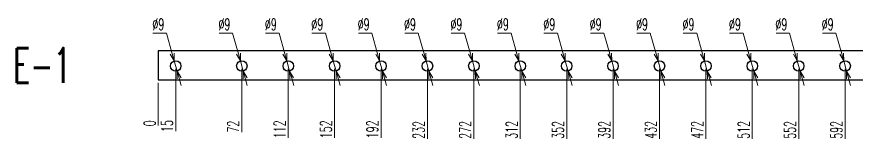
# Model space of a CAD drawing. Header units: millimetres. Extents: x 173893 to 258446, y -176540 to -123824.
# Drawn here: x 193558 to 194281, y -130687 to -130571 of the extents above; entities that cross this region are included whole.
import ezdxf
from ezdxf.enums import TextEntityAlignment as Align

# ---------------------------------------------------------------- set-up
doc = ezdxf.new("R2010")
doc.units = ezdxf.units.MM
doc.header["$LTSCALE"] = 3
doc.layers.add('@.DM. NÉT CHÍNH', color=7, linetype='Continuous')
doc.styles.add('Ann_w01', font='romans.shx', dxfattribs={"width": 0.6, "bigfont": 'chineset.shx'})
doc.dimstyles.new('Dim 01_SC05', dxfattribs={"dimscale": 5, "dimtxt": 2, "dimasz": 1.3, "dimexe": 0.5, "dimexo": 0.5, "dimgap": 0.5, "dimtad": 1, "dimtoh": 1, "dimdec": 1, "dimzin": 12, "dimdsep": 46, "dimtxsty": 'Ann_w01', "dimblk": 'OPEN30', "dimcen": 1.5, "dimclrd": 6, "dimclre": 6, "dimclrt": 3, "dimadec": 1, "dimazin": 3, "dimtm": 1e-09, "dimtfac": 1, "dimtdec": 1, "dimtmove": 0, "dimatfit": 3, "dimldrblk": 'OPEN30', "dimfxl": 1, "dimtolj": 1, "dimlwd": 20, "dimlwe": 20, "dimarcsym": 0})

# ---------------------------------------------------------------- blocks, each defined once
blk = doc.blocks.new('*D3972')
at = {"layer": '@.DM. NÉT CHÍNH', "color": 6, "linetype": 'Continuous', "lineweight": 20, "transparency": 16777216}
blk.add_line((193679.84, -130628.38), (193679.84, -130665.3), dxfattribs=at)
at = {"layer": 'Defpoints', "color": 0, "linetype": 'Continuous', "transparency": 16777216}
for p in [(193679.84, -130613.38), (193679.84, -130625.88), (193679.84, -130658.8)]:
    blk.add_point(p, dxfattribs=at)
at = {"layer": '@.DM. NÉT CHÍNH', "color": 3, "linetype": 'Continuous', "transparency": 16777216, "insert": (193672.34, -130663.3), "char_height": 10, "attachment_point": 5, "rotation": 90, "style": 'Ann_w01'}
blk.add_mtext('\\A1;0', dxfattribs=at)
blk = doc.blocks.new('_Open30')
at = {"color": 0, "linetype": 'ByBlock', "lineweight": -2}
for p, q in [((-1, 0.27), (0, 0)), ((0, 0), (-1, -0.27)), ((0, 0), (-1, 0))]:
    blk.add_line(p, q, dxfattribs=at)
blk = doc.blocks.new('*D3973')
at = {"layer": '@.DM. NÉT CHÍNH', "color": 6, "linetype": 'Continuous', "lineweight": 20, "transparency": 16777216}
blk.add_line((193694.84, -130616.38), (193694.84, -130670.16), dxfattribs=at)
at = {"layer": 'Defpoints', "color": 0, "linetype": 'Continuous', "transparency": 16777216}
for p in [(193679.84, -130613.38), (193694.84, -130613.88), (193694.84, -130658.8)]:
    blk.add_point(p, dxfattribs=at)
at = {"layer": '@.DM. NÉT CHÍNH', "color": 3, "linetype": 'Continuous', "transparency": 16777216, "insert": (193687.34, -130665.73), "char_height": 10, "attachment_point": 5, "rotation": 90, "style": 'Ann_w01'}
blk.add_mtext('\\A1;15', dxfattribs=at)
blk = doc.blocks.new('*D3974')
at = {"layer": '@.DM. NÉT CHÍNH', "color": 6, "linetype": 'Continuous', "lineweight": 20, "transparency": 16777216}
blk.add_line((193751.84, -130616.38), (193751.84, -130671.01), dxfattribs=at)
at = {"layer": 'Defpoints', "color": 0, "linetype": 'Continuous', "transparency": 16777216}
for p in [(193679.84, -130613.38), (193751.84, -130613.88), (193751.84, -130658.8)]:
    blk.add_point(p, dxfattribs=at)
at = {"layer": '@.DM. NÉT CHÍNH', "color": 3, "linetype": 'Continuous', "transparency": 16777216, "insert": (193744.34, -130666.16), "char_height": 10, "attachment_point": 5, "rotation": 90, "style": 'Ann_w01'}
blk.add_mtext('\\A1;72', dxfattribs=at)
blk = doc.blocks.new('*D3975')
at = {"layer": '@.DM. NÉT CHÍNH', "color": 6, "linetype": 'Continuous', "lineweight": 20, "transparency": 16777216}
blk.add_line((193791.84, -130616.38), (193791.84, -130675.87), dxfattribs=at)
at = {"layer": 'Defpoints', "color": 0, "linetype": 'Continuous', "transparency": 16777216}
for p in [(193679.84, -130613.38), (193791.84, -130613.88), (193791.84, -130658.8)]:
    blk.add_point(p, dxfattribs=at)
at = {"layer": '@.DM. NÉT CHÍNH', "color": 3, "linetype": 'Continuous', "transparency": 16777216, "insert": (193784.34, -130668.58), "char_height": 10, "attachment_point": 5, "rotation": 90, "style": 'Ann_w01'}
blk.add_mtext('\\A1;112', dxfattribs=at)
blk = doc.blocks.new('*D3976')
at = {"layer": '@.DM. NÉT CHÍNH', "color": 6, "linetype": 'Continuous', "lineweight": 20, "transparency": 16777216}
blk.add_line((193831.84, -130616.38), (193831.84, -130675.87), dxfattribs=at)
at = {"layer": 'Defpoints', "color": 0, "linetype": 'Continuous', "transparency": 16777216}
for p in [(193679.84, -130613.38), (193831.84, -130613.88), (193831.84, -130658.8)]:
    blk.add_point(p, dxfattribs=at)
at = {"layer": '@.DM. NÉT CHÍNH', "color": 3, "linetype": 'Continuous', "transparency": 16777216, "insert": (193824.34, -130668.58), "char_height": 10, "attachment_point": 5, "rotation": 90, "style": 'Ann_w01'}
blk.add_mtext('\\A1;152', dxfattribs=at)
blk = doc.blocks.new('*D3977')
at = {"layer": '@.DM. NÉT CHÍNH', "color": 6, "linetype": 'Continuous', "lineweight": 20, "transparency": 16777216}
blk.add_line((193871.84, -130616.38), (193871.84, -130675.87), dxfattribs=at)
at = {"layer": 'Defpoints', "color": 0, "linetype": 'Continuous', "transparency": 16777216}
for p in [(193679.84, -130613.38), (193871.84, -130613.88), (193871.84, -130658.8)]:
    blk.add_point(p, dxfattribs=at)
at = {"layer": '@.DM. NÉT CHÍNH', "color": 3, "linetype": 'Continuous', "transparency": 16777216, "insert": (193864.34, -130668.58), "char_height": 10, "attachment_point": 5, "rotation": 90, "style": 'Ann_w01'}
blk.add_mtext('\\A1;192', dxfattribs=at)
blk = doc.blocks.new('*D3978')
at = {"layer": '@.DM. NÉT CHÍNH', "color": 6, "linetype": 'Continuous', "lineweight": 20, "transparency": 16777216}
blk.add_line((193911.84, -130616.38), (193911.84, -130676.73), dxfattribs=at)
at = {"layer": 'Defpoints', "color": 0, "linetype": 'Continuous', "transparency": 16777216}
for p in [(193679.84, -130613.38), (193911.84, -130613.88), (193911.84, -130658.8)]:
    blk.add_point(p, dxfattribs=at)
at = {"layer": '@.DM. NÉT CHÍNH', "color": 3, "linetype": 'Continuous', "transparency": 16777216, "insert": (193904.34, -130669.01), "char_height": 10, "attachment_point": 5, "rotation": 90, "style": 'Ann_w01'}
blk.add_mtext('\\A1;232', dxfattribs=at)
blk = doc.blocks.new('*D3979')
at = {"layer": '@.DM. NÉT CHÍNH', "color": 6, "linetype": 'Continuous', "lineweight": 20, "transparency": 16777216}
blk.add_line((193951.84, -130616.38), (193951.84, -130676.73), dxfattribs=at)
at = {"layer": 'Defpoints', "color": 0, "linetype": 'Continuous', "transparency": 16777216}
for p in [(193679.84, -130613.38), (193951.84, -130613.88), (193951.84, -130658.8)]:
    blk.add_point(p, dxfattribs=at)
at = {"layer": '@.DM. NÉT CHÍNH', "color": 3, "linetype": 'Continuous', "transparency": 16777216, "insert": (193944.34, -130669.01), "char_height": 10, "attachment_point": 5, "rotation": 90, "style": 'Ann_w01'}
blk.add_mtext('\\A1;272', dxfattribs=at)
blk = doc.blocks.new('*D3980')
at = {"layer": '@.DM. NÉT CHÍNH', "color": 6, "linetype": 'Continuous', "lineweight": 20, "transparency": 16777216}
blk.add_line((193991.84, -130616.38), (193991.84, -130676.73), dxfattribs=at)
at = {"layer": 'Defpoints', "color": 0, "linetype": 'Continuous', "transparency": 16777216}
for p in [(193679.84, -130613.38), (193991.84, -130613.88), (193991.84, -130658.8)]:
    blk.add_point(p, dxfattribs=at)
at = {"layer": '@.DM. NÉT CHÍNH', "color": 3, "linetype": 'Continuous', "transparency": 16777216, "insert": (193984.34, -130669.01), "char_height": 10, "attachment_point": 5, "rotation": 90, "style": 'Ann_w01'}
blk.add_mtext('\\A1;312', dxfattribs=at)
blk = doc.blocks.new('*D3981')
at = {"layer": '@.DM. NÉT CHÍNH', "color": 6, "linetype": 'Continuous', "lineweight": 20, "transparency": 16777216}
blk.add_line((194031.84, -130616.38), (194031.84, -130676.73), dxfattribs=at)
at = {"layer": 'Defpoints', "color": 0, "linetype": 'Continuous', "transparency": 16777216}
for p in [(193679.84, -130613.38), (194031.84, -130613.88), (194031.84, -130658.8)]:
    blk.add_point(p, dxfattribs=at)
at = {"layer": '@.DM. NÉT CHÍNH', "color": 3, "linetype": 'Continuous', "transparency": 16777216, "insert": (194024.34, -130669.01), "char_height": 10, "attachment_point": 5, "rotation": 90, "style": 'Ann_w01'}
blk.add_mtext('\\A1;352', dxfattribs=at)
blk = doc.blocks.new('*D3982')
at = {"layer": '@.DM. NÉT CHÍNH', "color": 6, "linetype": 'Continuous', "lineweight": 20, "transparency": 16777216}
blk.add_line((194071.84, -130616.38), (194071.84, -130676.73), dxfattribs=at)
at = {"layer": 'Defpoints', "color": 0, "linetype": 'Continuous', "transparency": 16777216}
for p in [(193679.84, -130613.38), (194071.84, -130613.88), (194071.84, -130658.8)]:
    blk.add_point(p, dxfattribs=at)
at = {"layer": '@.DM. NÉT CHÍNH', "color": 3, "linetype": 'Continuous', "transparency": 16777216, "insert": (194064.34, -130669.01), "char_height": 10, "attachment_point": 5, "rotation": 90, "style": 'Ann_w01'}
blk.add_mtext('\\A1;392', dxfattribs=at)
blk = doc.blocks.new('*D3983')
at = {"layer": '@.DM. NÉT CHÍNH', "color": 6, "linetype": 'Continuous', "lineweight": 20, "transparency": 16777216}
blk.add_line((194111.84, -130616.38), (194111.84, -130676.73), dxfattribs=at)
at = {"layer": 'Defpoints', "color": 0, "linetype": 'Continuous', "transparency": 16777216}
for p in [(193679.84, -130613.38), (194111.84, -130613.88), (194111.84, -130658.8)]:
    blk.add_point(p, dxfattribs=at)
at = {"layer": '@.DM. NÉT CHÍNH', "color": 3, "linetype": 'Continuous', "transparency": 16777216, "insert": (194104.34, -130669.01), "char_height": 10, "attachment_point": 5, "rotation": 90, "style": 'Ann_w01'}
blk.add_mtext('\\A1;432', dxfattribs=at)
blk = doc.blocks.new('*D3984')
at = {"layer": '@.DM. NÉT CHÍNH', "color": 6, "linetype": 'Continuous', "lineweight": 20, "transparency": 16777216}
blk.add_line((194151.84, -130616.38), (194151.84, -130676.73), dxfattribs=at)
at = {"layer": 'Defpoints', "color": 0, "linetype": 'Continuous', "transparency": 16777216}
for p in [(193679.84, -130613.38), (194151.84, -130613.88), (194151.84, -130658.8)]:
    blk.add_point(p, dxfattribs=at)
at = {"layer": '@.DM. NÉT CHÍNH', "color": 3, "linetype": 'Continuous', "transparency": 16777216, "insert": (194144.34, -130669.01), "char_height": 10, "attachment_point": 5, "rotation": 90, "style": 'Ann_w01'}
blk.add_mtext('\\A1;472', dxfattribs=at)
blk = doc.blocks.new('*D3985')
at = {"layer": '@.DM. NÉT CHÍNH', "color": 6, "linetype": 'Continuous', "lineweight": 20, "transparency": 16777216}
blk.add_line((194191.84, -130616.38), (194191.84, -130676.73), dxfattribs=at)
at = {"layer": 'Defpoints', "color": 0, "linetype": 'Continuous', "transparency": 16777216}
for p in [(193679.84, -130613.38), (194191.84, -130613.88), (194191.84, -130658.8)]:
    blk.add_point(p, dxfattribs=at)
at = {"layer": '@.DM. NÉT CHÍNH', "color": 3, "linetype": 'Continuous', "transparency": 16777216, "insert": (194184.34, -130669.01), "char_height": 10, "attachment_point": 5, "rotation": 90, "style": 'Ann_w01'}
blk.add_mtext('\\A1;512', dxfattribs=at)
blk = doc.blocks.new('*D3986')
at = {"layer": '@.DM. NÉT CHÍNH', "color": 6, "linetype": 'Continuous', "lineweight": 20, "transparency": 16777216}
blk.add_line((194231.84, -130616.38), (194231.84, -130676.73), dxfattribs=at)
at = {"layer": 'Defpoints', "color": 0, "linetype": 'Continuous', "transparency": 16777216}
for p in [(193679.84, -130613.38), (194231.84, -130613.88), (194231.84, -130658.8)]:
    blk.add_point(p, dxfattribs=at)
at = {"layer": '@.DM. NÉT CHÍNH', "color": 3, "linetype": 'Continuous', "transparency": 16777216, "insert": (194224.34, -130669.01), "char_height": 10, "attachment_point": 5, "rotation": 90, "style": 'Ann_w01'}
blk.add_mtext('\\A1;552', dxfattribs=at)
blk = doc.blocks.new('*D3987')
at = {"layer": '@.DM. NÉT CHÍNH', "color": 6, "linetype": 'Continuous', "lineweight": 20, "transparency": 16777216}
blk.add_line((194271.84, -130616.38), (194271.84, -130676.73), dxfattribs=at)
at = {"layer": 'Defpoints', "color": 0, "linetype": 'Continuous', "transparency": 16777216}
for p in [(193679.84, -130613.38), (194271.84, -130613.88), (194271.84, -130658.8)]:
    blk.add_point(p, dxfattribs=at)
at = {"layer": '@.DM. NÉT CHÍNH', "color": 3, "linetype": 'Continuous', "transparency": 16777216, "insert": (194264.34, -130669.01), "char_height": 10, "attachment_point": 5, "rotation": 90, "style": 'Ann_w01'}
blk.add_mtext('\\A1;592', dxfattribs=at)
blk = doc.blocks.new('*D3988')
at = {"layer": '@.DM. NÉT CHÍNH', "color": 6, "linetype": 'Continuous', "lineweight": 20, "transparency": 16777216}
blk.add_line((194311.84, -130616.38), (194311.84, -130676.44), dxfattribs=at)
at = {"layer": 'Defpoints', "color": 0, "linetype": 'Continuous', "transparency": 16777216}
for p in [(193679.84, -130613.38), (194311.84, -130613.88), (194311.84, -130658.8)]:
    blk.add_point(p, dxfattribs=at)
at = {"layer": '@.DM. NÉT CHÍNH', "color": 3, "linetype": 'Continuous', "transparency": 16777216, "insert": (194304.34, -130668.87), "char_height": 10, "attachment_point": 5, "rotation": 90, "style": 'Ann_w01'}
blk.add_mtext('\\A1;632', dxfattribs=at)
blk = doc.blocks.new('*D3989')
at = {"layer": '@.DM. NÉT CHÍNH', "color": 6, "linetype": 'Continuous', "lineweight": 20, "transparency": 16777216}
blk.add_line((194351.84, -130616.38), (194351.84, -130676.44), dxfattribs=at)
at = {"layer": 'Defpoints', "color": 0, "linetype": 'Continuous', "transparency": 16777216}
for p in [(193679.84, -130613.38), (194351.84, -130613.88), (194351.84, -130658.8)]:
    blk.add_point(p, dxfattribs=at)
at = {"layer": '@.DM. NÉT CHÍNH', "color": 3, "linetype": 'Continuous', "transparency": 16777216, "insert": (194344.34, -130668.87), "char_height": 10, "attachment_point": 5, "rotation": 90, "style": 'Ann_w01'}
blk.add_mtext('\\A1;672', dxfattribs=at)
blk = doc.blocks.new('*D3990')
at = {"layer": '@.DM. NÉT CHÍNH', "color": 6, "linetype": 'Continuous', "lineweight": 20, "transparency": 16777216}
blk.add_line((194391.84, -130616.38), (194391.84, -130676.73), dxfattribs=at)
at = {"layer": 'Defpoints', "color": 0, "linetype": 'Continuous', "transparency": 16777216}
for p in [(193679.84, -130613.38), (194391.84, -130613.88), (194391.84, -130658.8)]:
    blk.add_point(p, dxfattribs=at)
at = {"layer": '@.DM. NÉT CHÍNH', "color": 3, "linetype": 'Continuous', "transparency": 16777216, "insert": (194384.34, -130669.01), "char_height": 10, "attachment_point": 5, "rotation": 90, "style": 'Ann_w01'}
blk.add_mtext('\\A1;712', dxfattribs=at)
blk = doc.blocks.new('*D3991')
at = {"layer": '@.DM. NÉT CHÍNH', "color": 6, "linetype": 'Continuous', "lineweight": 20, "transparency": 16777216}
blk.add_line((194431.84, -130616.38), (194431.84, -130676.73), dxfattribs=at)
at = {"layer": 'Defpoints', "color": 0, "linetype": 'Continuous', "transparency": 16777216}
for p in [(193679.84, -130613.38), (194431.84, -130613.88), (194431.84, -130658.8)]:
    blk.add_point(p, dxfattribs=at)
at = {"layer": '@.DM. NÉT CHÍNH', "color": 3, "linetype": 'Continuous', "transparency": 16777216, "insert": (194424.34, -130669.01), "char_height": 10, "attachment_point": 5, "rotation": 90, "style": 'Ann_w01'}
blk.add_mtext('\\A1;752', dxfattribs=at)
blk = doc.blocks.new('*D3992')
at = {"layer": '@.DM. NÉT CHÍNH', "color": 6, "linetype": 'Continuous', "lineweight": 20, "transparency": 16777216}
blk.add_line((194471.84, -130616.38), (194471.84, -130676.73), dxfattribs=at)
at = {"layer": 'Defpoints', "color": 0, "linetype": 'Continuous', "transparency": 16777216}
for p in [(193679.84, -130613.38), (194471.84, -130613.88), (194471.84, -130658.8)]:
    blk.add_point(p, dxfattribs=at)
at = {"layer": '@.DM. NÉT CHÍNH', "color": 3, "linetype": 'Continuous', "transparency": 16777216, "insert": (194464.34, -130669.01), "char_height": 10, "attachment_point": 5, "rotation": 90, "style": 'Ann_w01'}
blk.add_mtext('\\A1;792', dxfattribs=at)
blk = doc.blocks.new('*D3993')
at = {"layer": '@.DM. NÉT CHÍNH', "color": 6, "linetype": 'Continuous', "lineweight": 20, "transparency": 16777216}
blk.add_line((194511.84, -130616.38), (194511.84, -130676.73), dxfattribs=at)
at = {"layer": 'Defpoints', "color": 0, "linetype": 'Continuous', "transparency": 16777216}
for p in [(193679.84, -130613.38), (194511.84, -130613.88), (194511.84, -130658.8)]:
    blk.add_point(p, dxfattribs=at)
at = {"layer": '@.DM. NÉT CHÍNH', "color": 3, "linetype": 'Continuous', "transparency": 16777216, "insert": (194504.34, -130669.01), "char_height": 10, "attachment_point": 5, "rotation": 90, "style": 'Ann_w01'}
blk.add_mtext('\\A1;832', dxfattribs=at)
blk = doc.blocks.new('*D3994')
at = {"layer": '@.DM. NÉT CHÍNH', "color": 6, "linetype": 'Continuous', "lineweight": 20, "transparency": 16777216}
blk.add_line((194568.84, -130616.38), (194568.84, -130676.44), dxfattribs=at)
at = {"layer": 'Defpoints', "color": 0, "linetype": 'Continuous', "transparency": 16777216}
for p in [(193679.84, -130613.38), (194568.84, -130613.88), (194568.84, -130658.8)]:
    blk.add_point(p, dxfattribs=at)
at = {"layer": '@.DM. NÉT CHÍNH', "color": 3, "linetype": 'Continuous', "transparency": 16777216, "insert": (194561.34, -130668.87), "char_height": 10, "attachment_point": 5, "rotation": 90, "style": 'Ann_w01'}
blk.add_mtext('\\A1;889', dxfattribs=at)
blk = doc.blocks.new('*D3995')
at = {"layer": '@.DM. NÉT CHÍNH', "color": 6, "linetype": 'Continuous', "lineweight": 20, "transparency": 16777216}
for p, q in [((194669.84, -130616.38), (194669.84, -130632.8)), ((194669.84, -130632.8), (194662.11, -130645.8)), ((194662.11, -130645.8), (194662.11, -130676.73))]:
    blk.add_line(p, q, dxfattribs=at)
at = {"layer": 'Defpoints', "color": 0, "linetype": 'Continuous', "transparency": 16777216}
for p in [(193679.84, -130613.38), (194669.84, -130613.88), (194662.11, -130658.8)]:
    blk.add_point(p, dxfattribs=at)
at = {"layer": '@.DM. NÉT CHÍNH', "color": 3, "linetype": 'Continuous', "transparency": 16777216, "insert": (194654.61, -130669.01), "char_height": 10, "attachment_point": 5, "rotation": 90, "style": 'Ann_w01'}
blk.add_mtext('\\A1;990', dxfattribs=at)
blk = doc.blocks.new('*D3996')
at = {"layer": '@.DM. NÉT CHÍNH', "color": 6, "linetype": 'Continuous', "lineweight": 20, "transparency": 16777216}
blk.add_line((194679.84, -130628.38), (194679.84, -130681.58), dxfattribs=at)
at = {"layer": 'Defpoints', "color": 0, "linetype": 'Continuous', "transparency": 16777216}
for p in [(193679.84, -130613.38), (194679.84, -130625.88), (194679.84, -130658.8)]:
    blk.add_point(p, dxfattribs=at)
at = {"layer": '@.DM. NÉT CHÍNH', "color": 3, "linetype": 'Continuous', "transparency": 16777216, "insert": (194672.34, -130671.44), "char_height": 10, "attachment_point": 5, "rotation": 90, "style": 'Ann_w01'}
blk.add_mtext('\\A1;1000', dxfattribs=at)
blk = doc.blocks.new('*D4003')
at = {"layer": '@.DM. NÉT CHÍNH', "color": 6, "linetype": 'Continuous', "lineweight": 20, "transparency": 16777216}
for p, q in [((194252.25, -130585.47), (194263.89, -130585.47)), ((194263.89, -130585.47), (194268.88, -130603.28)), ((194273.05, -130618.21), (194270.63, -130609.54)), ((194274.81, -130624.47), (194276.56, -130630.73))]:
    blk.add_line(p, q, dxfattribs=at)
at = {"layer": 'Defpoints', "color": 0, "linetype": 'Continuous', "transparency": 16777216}
for p in [(194270.63, -130609.54), (194273.05, -130618.21)]:
    blk.add_point(p, dxfattribs=at)
at = {"layer": '@.DM. NÉT CHÍNH', "color": 6, "linetype": 'Continuous', "lineweight": 20, "transparency": 16777216, "xscale": 6.5, "yscale": 6.5, "zscale": 6.5}
for p, rotation in [((194270.63, -130609.54), 285.6355058534303), ((194273.05, -130618.21), 105.6355058534303)]:
    blk.add_blockref('_Open30', p, dxfattribs=dict(at, rotation=rotation))
at = {"layer": '@.DM. NÉT CHÍNH', "color": 3, "linetype": 'Continuous', "transparency": 16777216, "insert": (194256.82, -130577.97), "char_height": 10, "attachment_point": 5, "style": 'Ann_w01'}
blk.add_mtext('\\A1;∅9', dxfattribs=at)
blk = doc.blocks.new('*D4004')
at = {"layer": '@.DM. NÉT CHÍNH', "color": 6, "linetype": 'Continuous', "lineweight": 20, "transparency": 16777216}
for p, q in [((194212.25, -130585.47), (194223.89, -130585.47)), ((194223.89, -130585.47), (194228.88, -130603.28)), ((194233.05, -130618.21), (194230.63, -130609.54)), ((194234.81, -130624.47), (194236.56, -130630.73))]:
    blk.add_line(p, q, dxfattribs=at)
at = {"layer": 'Defpoints', "color": 0, "linetype": 'Continuous', "transparency": 16777216}
for p in [(194230.63, -130609.54), (194233.05, -130618.21)]:
    blk.add_point(p, dxfattribs=at)
at = {"layer": '@.DM. NÉT CHÍNH', "color": 6, "linetype": 'Continuous', "lineweight": 20, "transparency": 16777216, "xscale": 6.5, "yscale": 6.5, "zscale": 6.5}
for p, rotation in [((194230.63, -130609.54), 285.635505854904), ((194233.05, -130618.21), 105.635505854904)]:
    blk.add_blockref('_Open30', p, dxfattribs=dict(at, rotation=rotation))
at = {"layer": '@.DM. NÉT CHÍNH', "color": 3, "linetype": 'Continuous', "transparency": 16777216, "insert": (194216.82, -130577.97), "char_height": 10, "attachment_point": 5, "style": 'Ann_w01'}
blk.add_mtext('\\A1;∅9', dxfattribs=at)
blk = doc.blocks.new('*D4005')
at = {"layer": '@.DM. NÉT CHÍNH', "color": 6, "linetype": 'Continuous', "lineweight": 20, "transparency": 16777216}
for p, q in [((194172.25, -130585.47), (194183.89, -130585.47)), ((194183.89, -130585.47), (194188.88, -130603.28)), ((194193.05, -130618.21), (194190.63, -130609.54)), ((194194.81, -130624.47), (194196.56, -130630.73))]:
    blk.add_line(p, q, dxfattribs=at)
at = {"layer": 'Defpoints', "color": 0, "linetype": 'Continuous', "transparency": 16777216}
for p in [(194190.63, -130609.54), (194193.05, -130618.21)]:
    blk.add_point(p, dxfattribs=at)
at = {"layer": '@.DM. NÉT CHÍNH', "color": 6, "linetype": 'Continuous', "lineweight": 20, "transparency": 16777216, "xscale": 6.5, "yscale": 6.5, "zscale": 6.5}
for p, rotation in [((194190.63, -130609.54), 285.635505853862), ((194193.05, -130618.21), 105.635505853862)]:
    blk.add_blockref('_Open30', p, dxfattribs=dict(at, rotation=rotation))
at = {"layer": '@.DM. NÉT CHÍNH', "color": 3, "linetype": 'Continuous', "transparency": 16777216, "insert": (194176.82, -130577.97), "char_height": 10, "attachment_point": 5, "style": 'Ann_w01'}
blk.add_mtext('\\A1;∅9', dxfattribs=at)
blk = doc.blocks.new('*D4006')
at = {"layer": '@.DM. NÉT CHÍNH', "color": 6, "linetype": 'Continuous', "lineweight": 20, "transparency": 16777216}
for p, q in [((194132.25, -130585.47), (194143.89, -130585.47)), ((194143.89, -130585.47), (194148.88, -130603.28)), ((194153.05, -130618.21), (194150.63, -130609.54)), ((194154.81, -130624.47), (194156.56, -130630.73))]:
    blk.add_line(p, q, dxfattribs=at)
at = {"layer": 'Defpoints', "color": 0, "linetype": 'Continuous', "transparency": 16777216}
for p in [(194150.63, -130609.54), (194153.05, -130618.21)]:
    blk.add_point(p, dxfattribs=at)
at = {"layer": '@.DM. NÉT CHÍNH', "color": 6, "linetype": 'Continuous', "lineweight": 20, "transparency": 16777216, "xscale": 6.5, "yscale": 6.5, "zscale": 6.5}
for p, rotation in [((194150.63, -130609.54), 285.6355058536373), ((194153.05, -130618.21), 105.6355058536373)]:
    blk.add_blockref('_Open30', p, dxfattribs=dict(at, rotation=rotation))
at = {"layer": '@.DM. NÉT CHÍNH', "color": 3, "linetype": 'Continuous', "transparency": 16777216, "insert": (194136.82, -130577.97), "char_height": 10, "attachment_point": 5, "style": 'Ann_w01'}
blk.add_mtext('\\A1;∅9', dxfattribs=at)
blk = doc.blocks.new('*D4007')
at = {"layer": '@.DM. NÉT CHÍNH', "color": 6, "linetype": 'Continuous', "lineweight": 20, "transparency": 16777216}
for p, q in [((194092.25, -130585.47), (194103.89, -130585.47)), ((194103.89, -130585.47), (194108.88, -130603.28)), ((194113.05, -130618.21), (194110.63, -130609.54)), ((194114.81, -130624.47), (194116.56, -130630.73))]:
    blk.add_line(p, q, dxfattribs=at)
at = {"layer": 'Defpoints', "color": 0, "linetype": 'Continuous', "transparency": 16777216}
for p in [(194110.63, -130609.54), (194113.05, -130618.21)]:
    blk.add_point(p, dxfattribs=at)
at = {"layer": '@.DM. NÉT CHÍNH', "color": 6, "linetype": 'Continuous', "lineweight": 20, "transparency": 16777216, "xscale": 6.5, "yscale": 6.5, "zscale": 6.5}
for p, rotation in [((194110.63, -130609.54), 285.6355058544259), ((194113.05, -130618.21), 105.6355058544259)]:
    blk.add_blockref('_Open30', p, dxfattribs=dict(at, rotation=rotation))
at = {"layer": '@.DM. NÉT CHÍNH', "color": 3, "linetype": 'Continuous', "transparency": 16777216, "insert": (194096.82, -130577.97), "char_height": 10, "attachment_point": 5, "style": 'Ann_w01'}
blk.add_mtext('\\A1;∅9', dxfattribs=at)
blk = doc.blocks.new('*D4008')
at = {"layer": '@.DM. NÉT CHÍNH', "color": 6, "linetype": 'Continuous', "lineweight": 20, "transparency": 16777216}
for p, q in [((194052.25, -130585.47), (194063.89, -130585.47)), ((194063.89, -130585.47), (194068.88, -130603.28)), ((194073.05, -130618.21), (194070.63, -130609.54)), ((194074.81, -130624.47), (194076.56, -130630.73))]:
    blk.add_line(p, q, dxfattribs=at)
at = {"layer": 'Defpoints', "color": 0, "linetype": 'Continuous', "transparency": 16777216}
for p in [(194070.63, -130609.54), (194073.05, -130618.21)]:
    blk.add_point(p, dxfattribs=at)
at = {"layer": '@.DM. NÉT CHÍNH', "color": 6, "linetype": 'Continuous', "lineweight": 20, "transparency": 16777216, "xscale": 6.5, "yscale": 6.5, "zscale": 6.5}
for p, rotation in [((194070.63, -130609.54), 285.6355058544758), ((194073.05, -130618.21), 105.6355058544758)]:
    blk.add_blockref('_Open30', p, dxfattribs=dict(at, rotation=rotation))
at = {"layer": '@.DM. NÉT CHÍNH', "color": 3, "linetype": 'Continuous', "transparency": 16777216, "insert": (194056.82, -130577.97), "char_height": 10, "attachment_point": 5, "style": 'Ann_w01'}
blk.add_mtext('\\A1;∅9', dxfattribs=at)
blk = doc.blocks.new('*D4009')
at = {"layer": '@.DM. NÉT CHÍNH', "color": 6, "linetype": 'Continuous', "lineweight": 20, "transparency": 16777216}
for p, q in [((194012.25, -130585.47), (194023.89, -130585.47)), ((194023.89, -130585.47), (194028.88, -130603.28)), ((194033.05, -130618.21), (194030.63, -130609.54)), ((194034.81, -130624.47), (194036.56, -130630.73))]:
    blk.add_line(p, q, dxfattribs=at)
at = {"layer": 'Defpoints', "color": 0, "linetype": 'Continuous', "transparency": 16777216}
for p in [(194030.63, -130609.54), (194033.05, -130618.21)]:
    blk.add_point(p, dxfattribs=at)
at = {"layer": '@.DM. NÉT CHÍNH', "color": 6, "linetype": 'Continuous', "lineweight": 20, "transparency": 16777216, "xscale": 6.5, "yscale": 6.5, "zscale": 6.5}
for p, rotation in [((194030.63, -130609.54), 285.6355058536836), ((194033.05, -130618.21), 105.6355058536836)]:
    blk.add_blockref('_Open30', p, dxfattribs=dict(at, rotation=rotation))
at = {"layer": '@.DM. NÉT CHÍNH', "color": 3, "linetype": 'Continuous', "transparency": 16777216, "insert": (194016.82, -130577.97), "char_height": 10, "attachment_point": 5, "style": 'Ann_w01'}
blk.add_mtext('\\A1;∅9', dxfattribs=at)
blk = doc.blocks.new('*D4010')
at = {"layer": '@.DM. NÉT CHÍNH', "color": 6, "linetype": 'Continuous', "lineweight": 20, "transparency": 16777216}
for p, q in [((193972.25, -130585.47), (193983.89, -130585.47)), ((193983.89, -130585.47), (193988.88, -130603.28)), ((193993.05, -130618.21), (193990.63, -130609.54)), ((193994.81, -130624.47), (193996.56, -130630.73))]:
    blk.add_line(p, q, dxfattribs=at)
at = {"layer": 'Defpoints', "color": 0, "linetype": 'Continuous', "transparency": 16777216}
for p in [(193990.63, -130609.54), (193993.05, -130618.21)]:
    blk.add_point(p, dxfattribs=at)
at = {"layer": '@.DM. NÉT CHÍNH', "color": 6, "linetype": 'Continuous', "lineweight": 20, "transparency": 16777216, "xscale": 6.5, "yscale": 6.5, "zscale": 6.5}
for p, rotation in [((193990.63, -130609.54), 285.6355058539369), ((193993.05, -130618.21), 105.6355058539369)]:
    blk.add_blockref('_Open30', p, dxfattribs=dict(at, rotation=rotation))
at = {"layer": '@.DM. NÉT CHÍNH', "color": 3, "linetype": 'Continuous', "transparency": 16777216, "insert": (193976.82, -130577.97), "char_height": 10, "attachment_point": 5, "style": 'Ann_w01'}
blk.add_mtext('\\A1;∅9', dxfattribs=at)
blk = doc.blocks.new('*D4011')
at = {"layer": '@.DM. NÉT CHÍNH', "color": 6, "linetype": 'Continuous', "lineweight": 20, "transparency": 16777216}
for p, q in [((193932.25, -130585.47), (193943.89, -130585.47)), ((193943.89, -130585.47), (193948.88, -130603.28)), ((193953.05, -130618.21), (193950.63, -130609.54)), ((193954.81, -130624.47), (193956.56, -130630.73))]:
    blk.add_line(p, q, dxfattribs=at)
at = {"layer": 'Defpoints', "color": 0, "linetype": 'Continuous', "transparency": 16777216}
for p in [(193950.63, -130609.54), (193953.05, -130618.21)]:
    blk.add_point(p, dxfattribs=at)
at = {"layer": '@.DM. NÉT CHÍNH', "color": 6, "linetype": 'Continuous', "lineweight": 20, "transparency": 16777216, "xscale": 6.5, "yscale": 6.5, "zscale": 6.5}
for p, rotation in [((193950.63, -130609.54), 285.6355058542688), ((193953.05, -130618.21), 105.6355058542688)]:
    blk.add_blockref('_Open30', p, dxfattribs=dict(at, rotation=rotation))
at = {"layer": '@.DM. NÉT CHÍNH', "color": 3, "linetype": 'Continuous', "transparency": 16777216, "insert": (193936.82, -130577.97), "char_height": 10, "attachment_point": 5, "style": 'Ann_w01'}
blk.add_mtext('\\A1;∅9', dxfattribs=at)
blk = doc.blocks.new('*D4012')
at = {"layer": '@.DM. NÉT CHÍNH', "color": 6, "linetype": 'Continuous', "lineweight": 20, "transparency": 16777216}
for p, q in [((193892.25, -130585.47), (193903.89, -130585.47)), ((193903.89, -130585.47), (193908.88, -130603.28)), ((193913.05, -130618.21), (193910.63, -130609.54)), ((193914.81, -130624.47), (193916.56, -130630.73))]:
    blk.add_line(p, q, dxfattribs=at)
at = {"layer": 'Defpoints', "color": 0, "linetype": 'Continuous', "transparency": 16777216}
for p in [(193910.63, -130609.54), (193913.05, -130618.21)]:
    blk.add_point(p, dxfattribs=at)
at = {"layer": '@.DM. NÉT CHÍNH', "color": 6, "linetype": 'Continuous', "lineweight": 20, "transparency": 16777216, "xscale": 6.5, "yscale": 6.5, "zscale": 6.5}
for p, rotation in [((193910.63, -130609.54), 285.6355058535052), ((193913.05, -130618.21), 105.6355058535052)]:
    blk.add_blockref('_Open30', p, dxfattribs=dict(at, rotation=rotation))
at = {"layer": '@.DM. NÉT CHÍNH', "color": 3, "linetype": 'Continuous', "transparency": 16777216, "insert": (193896.82, -130577.97), "char_height": 10, "attachment_point": 5, "style": 'Ann_w01'}
blk.add_mtext('\\A1;∅9', dxfattribs=at)
blk = doc.blocks.new('*D4013')
at = {"layer": '@.DM. NÉT CHÍNH', "color": 6, "linetype": 'Continuous', "lineweight": 20, "transparency": 16777216}
for p, q in [((193852.25, -130585.47), (193863.89, -130585.47)), ((193863.89, -130585.47), (193868.88, -130603.28)), ((193873.05, -130618.21), (193870.63, -130609.54)), ((193874.81, -130624.47), (193876.56, -130630.73))]:
    blk.add_line(p, q, dxfattribs=at)
at = {"layer": 'Defpoints', "color": 0, "linetype": 'Continuous', "transparency": 16777216}
for p in [(193870.63, -130609.54), (193873.05, -130618.21)]:
    blk.add_point(p, dxfattribs=at)
at = {"layer": '@.DM. NÉT CHÍNH', "color": 6, "linetype": 'Continuous', "lineweight": 20, "transparency": 16777216, "xscale": 6.5, "yscale": 6.5, "zscale": 6.5}
for p, rotation in [((193870.63, -130609.54), 285.6355058539692), ((193873.05, -130618.21), 105.6355058539692)]:
    blk.add_blockref('_Open30', p, dxfattribs=dict(at, rotation=rotation))
at = {"layer": '@.DM. NÉT CHÍNH', "color": 3, "linetype": 'Continuous', "transparency": 16777216, "insert": (193856.82, -130577.97), "char_height": 10, "attachment_point": 5, "style": 'Ann_w01'}
blk.add_mtext('\\A1;∅9', dxfattribs=at)
blk = doc.blocks.new('*D4014')
at = {"layer": '@.DM. NÉT CHÍNH', "color": 6, "linetype": 'Continuous', "lineweight": 20, "transparency": 16777216}
for p, q in [((193812.25, -130585.47), (193823.89, -130585.47)), ((193823.89, -130585.47), (193828.88, -130603.28)), ((193833.05, -130618.21), (193830.63, -130609.54)), ((193834.81, -130624.47), (193836.56, -130630.73))]:
    blk.add_line(p, q, dxfattribs=at)
at = {"layer": 'Defpoints', "color": 0, "linetype": 'Continuous', "transparency": 16777216}
for p in [(193830.63, -130609.54), (193833.05, -130618.21)]:
    blk.add_point(p, dxfattribs=at)
at = {"layer": '@.DM. NÉT CHÍNH', "color": 6, "linetype": 'Continuous', "lineweight": 20, "transparency": 16777216, "xscale": 6.5, "yscale": 6.5, "zscale": 6.5}
for p, rotation in [((193830.63, -130609.54), 285.6355058533554), ((193833.05, -130618.21), 105.6355058533554)]:
    blk.add_blockref('_Open30', p, dxfattribs=dict(at, rotation=rotation))
at = {"layer": '@.DM. NÉT CHÍNH', "color": 3, "linetype": 'Continuous', "transparency": 16777216, "insert": (193816.82, -130577.97), "char_height": 10, "attachment_point": 5, "style": 'Ann_w01'}
blk.add_mtext('\\A1;∅9', dxfattribs=at)
blk = doc.blocks.new('*D4015')
at = {"layer": '@.DM. NÉT CHÍNH', "color": 6, "linetype": 'Continuous', "lineweight": 20, "transparency": 16777216}
for p, q in [((193772.25, -130585.47), (193783.89, -130585.47)), ((193783.89, -130585.47), (193788.88, -130603.28)), ((193793.05, -130618.21), (193790.63, -130609.54)), ((193794.81, -130624.47), (193796.56, -130630.73))]:
    blk.add_line(p, q, dxfattribs=at)
at = {"layer": 'Defpoints', "color": 0, "linetype": 'Continuous', "transparency": 16777216}
for p in [(193790.63, -130609.54), (193793.05, -130618.21)]:
    blk.add_point(p, dxfattribs=at)
at = {"layer": '@.DM. NÉT CHÍNH', "color": 6, "linetype": 'Continuous', "lineweight": 20, "transparency": 16777216, "xscale": 6.5, "yscale": 6.5, "zscale": 6.5}
for p, rotation in [((193790.63, -130609.54), 285.6355058530485), ((193793.05, -130618.21), 105.6355058530484)]:
    blk.add_blockref('_Open30', p, dxfattribs=dict(at, rotation=rotation))
at = {"layer": '@.DM. NÉT CHÍNH', "color": 3, "linetype": 'Continuous', "transparency": 16777216, "insert": (193776.82, -130577.97), "char_height": 10, "attachment_point": 5, "style": 'Ann_w01'}
blk.add_mtext('\\A1;∅9', dxfattribs=at)
blk = doc.blocks.new('*D4016')
at = {"layer": '@.DM. NÉT CHÍNH', "color": 6, "linetype": 'Continuous', "lineweight": 20, "transparency": 16777216}
for p, q in [((193732.25, -130585.47), (193743.89, -130585.47)), ((193743.89, -130585.47), (193748.88, -130603.28)), ((193753.05, -130618.21), (193750.63, -130609.54)), ((193754.81, -130624.47), (193756.56, -130630.73))]:
    blk.add_line(p, q, dxfattribs=at)
at = {"layer": 'Defpoints', "color": 0, "linetype": 'Continuous', "transparency": 16777216}
for p in [(193750.63, -130609.54), (193753.05, -130618.21)]:
    blk.add_point(p, dxfattribs=at)
at = {"layer": '@.DM. NÉT CHÍNH', "color": 6, "linetype": 'Continuous', "lineweight": 20, "transparency": 16777216, "xscale": 6.5, "yscale": 6.5, "zscale": 6.5}
for p, rotation in [((193750.63, -130609.54), 285.6355058540118), ((193753.05, -130618.21), 105.6355058540118)]:
    blk.add_blockref('_Open30', p, dxfattribs=dict(at, rotation=rotation))
at = {"layer": '@.DM. NÉT CHÍNH', "color": 3, "linetype": 'Continuous', "transparency": 16777216, "insert": (193736.82, -130577.97), "char_height": 10, "attachment_point": 5, "style": 'Ann_w01'}
blk.add_mtext('\\A1;∅9', dxfattribs=at)
blk = doc.blocks.new('*D4017')
at = {"layer": '@.DM. NÉT CHÍNH', "color": 6, "linetype": 'Continuous', "lineweight": 20, "transparency": 16777216}
for p, q in [((193675.25, -130585.47), (193686.89, -130585.47)), ((193686.89, -130585.47), (193691.88, -130603.28)), ((193696.05, -130618.21), (193693.63, -130609.54)), ((193697.81, -130624.47), (193699.56, -130630.73))]:
    blk.add_line(p, q, dxfattribs=at)
at = {"layer": 'Defpoints', "color": 0, "linetype": 'Continuous', "transparency": 16777216}
for p in [(193693.63, -130609.54), (193696.05, -130618.21)]:
    blk.add_point(p, dxfattribs=at)
at = {"layer": '@.DM. NÉT CHÍNH', "color": 6, "linetype": 'Continuous', "lineweight": 20, "transparency": 16777216, "xscale": 6.5, "yscale": 6.5, "zscale": 6.5}
for p, rotation in [((193693.63, -130609.54), 285.635505854904), ((193696.05, -130618.21), 105.635505854904)]:
    blk.add_blockref('_Open30', p, dxfattribs=dict(at, rotation=rotation))
at = {"layer": '@.DM. NÉT CHÍNH', "color": 3, "linetype": 'Continuous', "transparency": 16777216, "insert": (193679.82, -130577.97), "char_height": 10, "attachment_point": 5, "style": 'Ann_w01'}
blk.add_mtext('\\A1;∅9', dxfattribs=at)

msp = doc.modelspace()

# ---------------------------------------------------------------- linework, layer by layer
at = {"layer": '@.DM. NÉT CHÍNH', "linetype": 'Continuous'}
msp.add_lwpolyline([(193679.84, -130625.88), (194679.84, -130625.88), (194679.84, -130600.88), (193679.84, -130600.88)], close=True, dxfattribs=at)
for centre in [(193694.84, -130613.88), (193751.84, -130613.88), (193791.84, -130613.88), (193831.84, -130613.88), (193871.84, -130613.88), (193911.84, -130613.88), (193951.84, -130613.88), (193991.84, -130613.88), (194031.84, -130613.88), (194071.84, -130613.88), (194111.84, -130613.88), (194151.84, -130613.88), (194191.84, -130613.88), (194231.84, -130613.88), (194271.84, -130613.88)]:
    msp.add_circle(centre, 4.5, dxfattribs=at)

# ---------------------------------------------------------------- texts
at = {"style": 'Ann_w01', "width": 0.6}
msp.add_text('E-1', height=30, dxfattribs=at).set_placement((193579.84, -130613.38), align=Align.MIDDLE_CENTER)

# ---------------------------------------------------------------- dimensions: what is measured, and where the dimension line sits
at = {"layer": '@.DM. NÉT CHÍNH', "linetype": 'Continuous'}
for p1, p2, picture, middle in [((193696.05, -130618.21), (193693.63, -130609.54), '*D4017', (193679.82, -130585.47)), ((193753.05, -130618.21), (193750.63, -130609.54), '*D4016', (193736.82, -130585.47)), ((193793.05, -130618.21), (193790.63, -130609.54), '*D4015', (193776.82, -130585.47)), ((193833.05, -130618.21), (193830.63, -130609.54), '*D4014', (193816.82, -130585.47)), ((193873.05, -130618.21), (193870.63, -130609.54), '*D4013', (193856.82, -130585.47)), ((193913.05, -130618.21), (193910.63, -130609.54), '*D4012', (193896.82, -130585.47)), ((193953.05, -130618.21), (193950.63, -130609.54), '*D4011', (193936.82, -130585.47)), ((193993.05, -130618.21), (193990.63, -130609.54), '*D4010', (193976.82, -130585.47)), ((194033.05, -130618.21), (194030.63, -130609.54), '*D4009', (194016.82, -130585.47)), ((194073.05, -130618.21), (194070.63, -130609.54), '*D4008', (194056.82, -130585.47)), ((194113.05, -130618.21), (194110.63, -130609.54), '*D4007', (194096.82, -130585.47)), ((194153.05, -130618.21), (194150.63, -130609.54), '*D4006', (194136.82, -130585.47)), ((194193.05, -130618.21), (194190.63, -130609.54), '*D4005', (194176.82, -130585.47)), ((194233.05, -130618.21), (194230.63, -130609.54), '*D4004', (194216.82, -130585.47)), ((194273.05, -130618.21), (194270.63, -130609.54), '*D4003', (194256.82, -130585.47))]:
    dim = msp.add_diameter_dim_2p(p1=p1, p2=p2, dimstyle='Dim 01_SC05', dxfattribs=at)
    dim.commit()
    dim.dimension.update_dxf_attribs({"geometry": picture, "text_midpoint": middle, "dimtype": 163})
for feature_location, offset, origin, picture, middle in [((193679.8411438, -130625.87540193), (0, -32.92378968), (193679.8411438, -130613.37540193), '*D3972', (193672.3411438, -130663.29919161)), ((193694.84, -130613.88), (0, -44.92), (193679.84, -130613.38), '*D3973', (193687.34, -130665.73)), ((193751.84, -130613.88), (0, -44.92), (193679.84, -130613.38), '*D3974', (193744.34, -130666.16)), ((193791.84, -130613.88), (0, -44.92), (193679.84, -130613.38), '*D3975', (193784.34, -130668.58)), ((193831.84, -130613.88), (0, -44.92), (193679.84, -130613.38), '*D3976', (193824.34, -130668.58)), ((193871.84, -130613.88), (0, -44.92), (193679.84, -130613.38), '*D3977', (193864.34, -130668.58)), ((193911.84, -130613.88), (0, -44.92), (193679.84, -130613.38), '*D3978', (193904.34, -130669.01)), ((193951.84, -130613.88), (0, -44.92), (193679.84, -130613.38), '*D3979', (193944.34, -130669.01)), ((193991.84, -130613.88), (0, -44.92), (193679.84, -130613.38), '*D3980', (193984.34, -130669.01)), ((194031.84, -130613.88), (0, -44.92), (193679.84, -130613.38), '*D3981', (194024.34, -130669.01)), ((194071.84, -130613.88), (0, -44.92), (193679.84, -130613.38), '*D3982', (194064.34, -130669.01)), ((194111.84, -130613.88), (0, -44.92), (193679.84, -130613.38), '*D3983', (194104.34, -130669.01)), ((194151.84, -130613.88), (0, -44.92), (193679.84, -130613.38), '*D3984', (194144.34, -130669.01)), ((194191.84, -130613.88), (0, -44.92), (193679.84, -130613.38), '*D3985', (194184.34, -130669.01)), ((194231.84, -130613.88), (0, -44.92), (193679.84, -130613.38), '*D3986', (194224.34, -130669.01)), ((194271.84, -130613.88), (0, -44.92), (193679.84, -130613.38), '*D3987', (194264.34, -130669.01)), ((194311.84, -130613.88), (0, -44.92), (193679.84, -130613.38), '*D3988', (194304.34, -130668.87)), ((194351.84, -130613.88), (0, -44.92), (193679.84, -130613.38), '*D3989', (194344.34, -130668.87)), ((194391.84, -130613.88), (0, -44.92), (193679.84, -130613.38), '*D3990', (194384.34, -130669.01)), ((194431.84, -130613.88), (0, -44.92), (193679.84, -130613.38), '*D3991', (194424.34, -130669.01)), ((194471.84, -130613.88), (0, -44.92), (193679.84, -130613.38), '*D3992', (194464.34, -130669.01)), ((194511.84, -130613.88), (0, -44.92), (193679.84, -130613.38), '*D3993', (194504.34, -130669.01)), ((194568.84, -130613.88), (0, -44.92), (193679.84, -130613.38), '*D3994', (194561.34, -130668.87)), ((194669.84, -130613.88), (-7.73, -44.92), (193679.84, -130613.38), '*D3995', (194654.61, -130669.01)), ((194679.84, -130625.88), (0, -32.92), (193679.84, -130613.38), '*D3996', (194672.34, -130671.44))]:
    dim = msp.add_ordinate_dim(feature_location=feature_location, offset=offset, dtype=1, origin=origin, dimstyle='Dim 01_SC05', dxfattribs=at)
    dim.commit()
    dim.dimension.update_dxf_attribs({"geometry": picture, "text_midpoint": middle})

doc.saveas('drawing.dxf')
